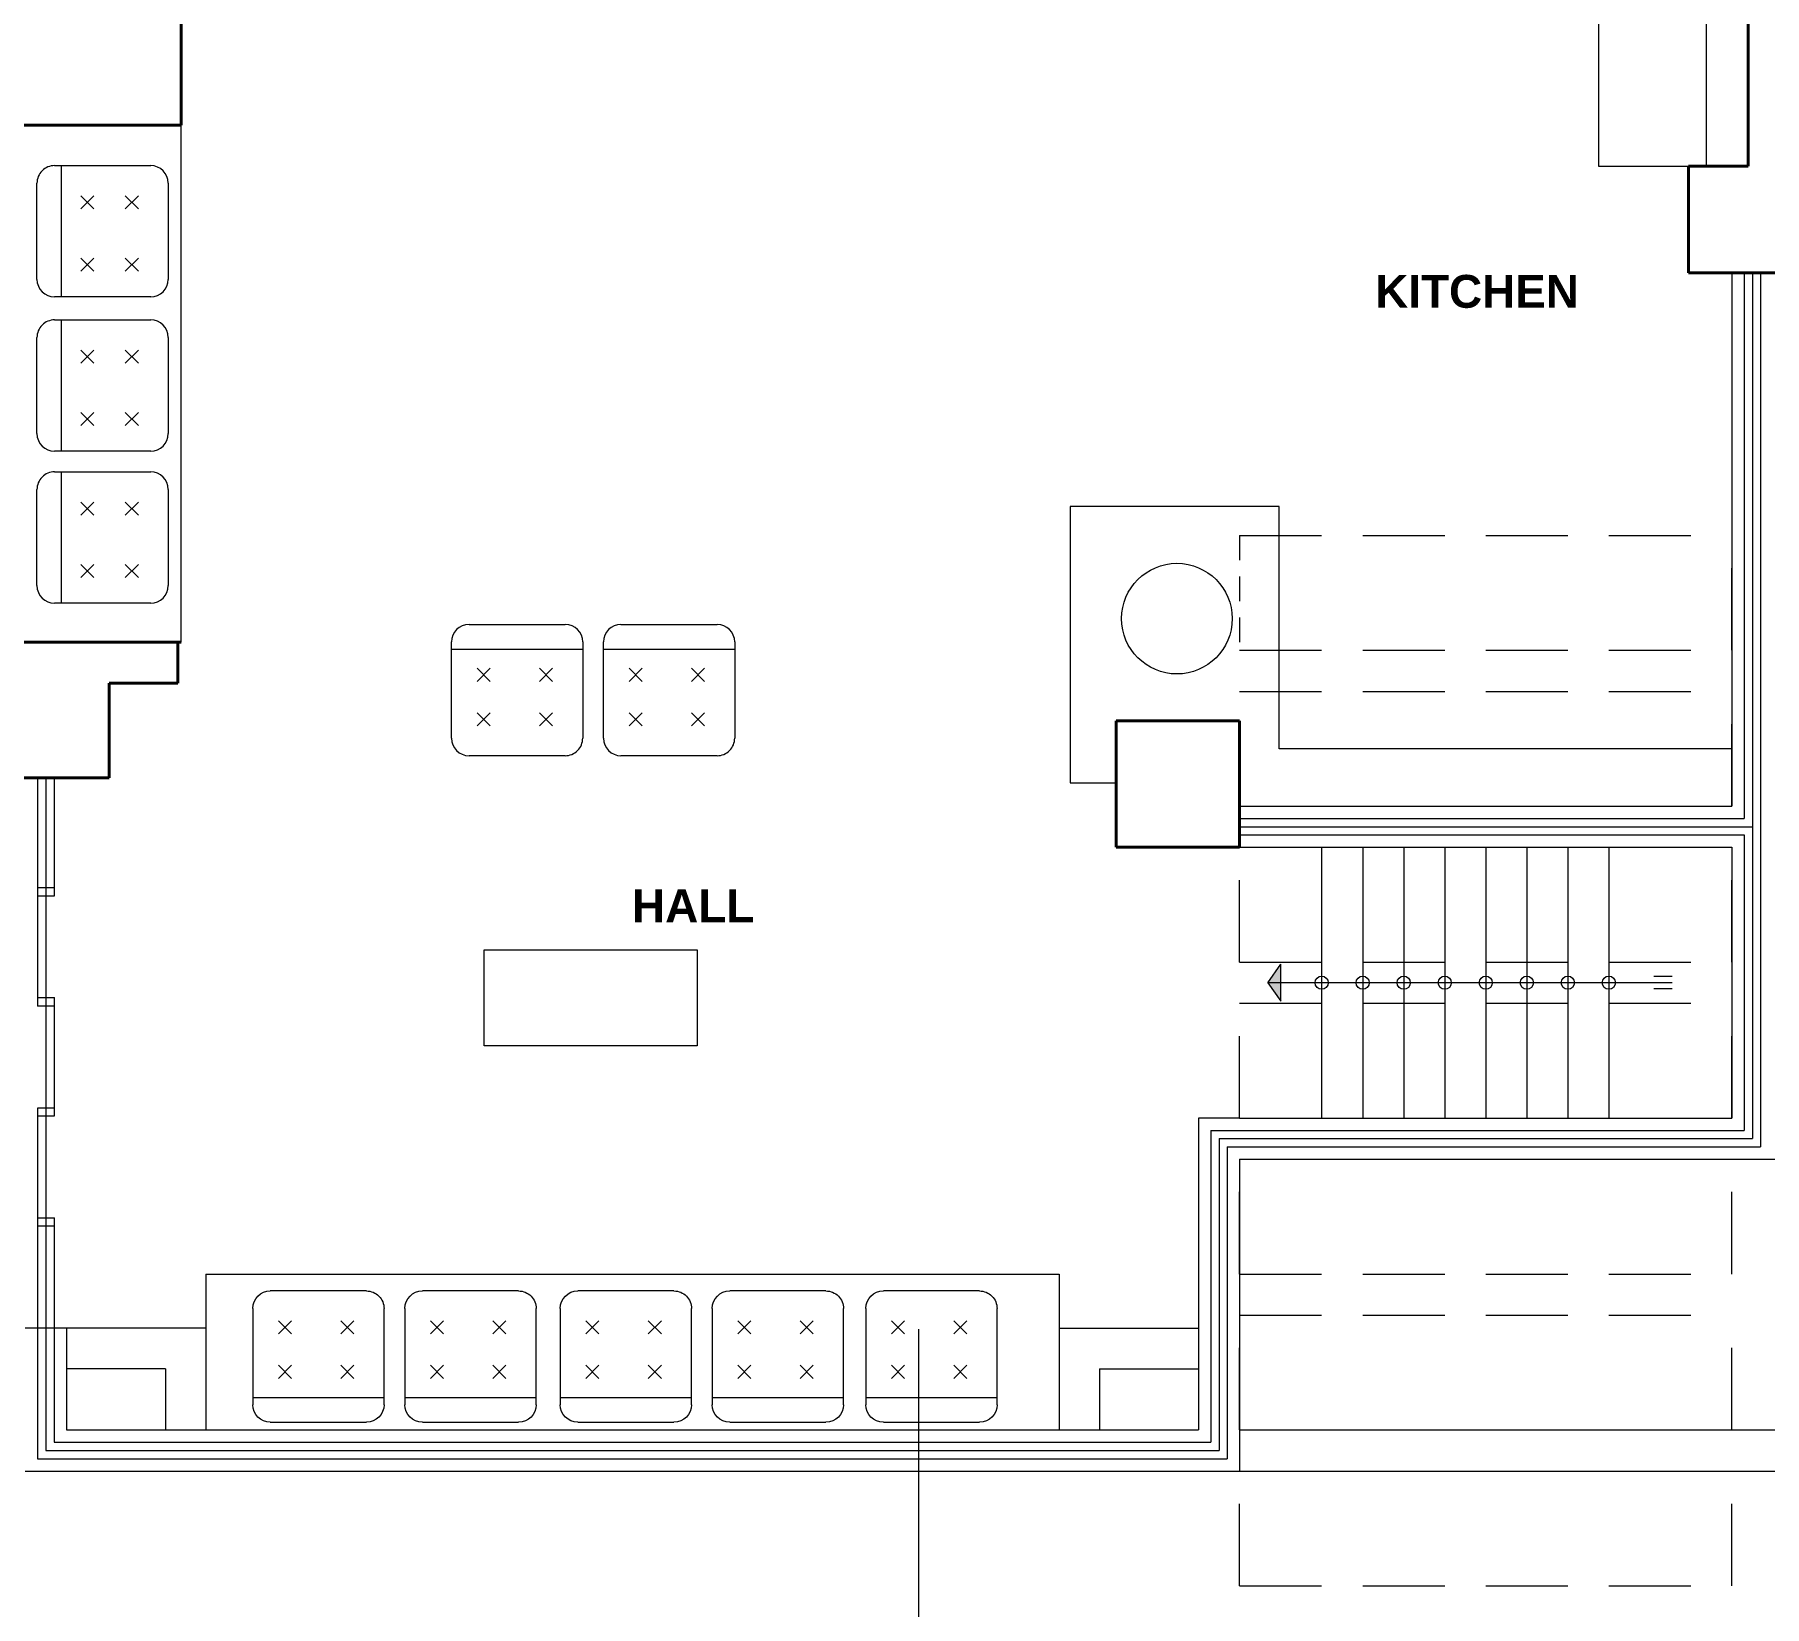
# Model space of a CAD drawing. Header units: metres. Extents: x 0 to 43.1, y 0 to 32.6.
# Drawn here: x 14.71 to 25.26, y 7.49 to 17.06 of the extents above; entities that cross this region are included whole.
import ezdxf

# ---------------------------------------------------------------- set-up
doc = ezdxf.new("R2010")
doc.units = ezdxf.units.M
doc.linetypes.add('DASHED', pattern=[0.75, 0.5, -0.25])
for name, color, linetype, lineweight in [('Ceco.NET 53', 254, 'Continuous', 9), ('doorswindows', 41, 'Continuous', 20), ('equipment', 40, 'Continuous', 15), ('names', 7, 'Continuous', 60), ('nivel', 30, 'Continuous', 13), ('projection', 134, 'DASHED', 9), ('texture', 253, 'Continuous', 9), ('topography', 132, 'Continuous', 15), ('wall high', 5, 'Continuous', 40), ('wall low', 140, 'Continuous', 20)]:
    doc.layers.add(name, color=color, linetype=linetype, lineweight=lineweight)
doc.styles.add('AMBIENTE', font='ARIALBD.TTF', dxfattribs={"height": 0.2})

# ---------------------------------------------------------------- blocks, each defined once
blk = doc.blocks.new('start')
at = {"ltscale": 0.3}
for p, q in [((-0.038, -0.001), (-0.038, 0.111)), ((0.038, -0.001), (0.038, 0.111))]:
    blk.add_line(p, q, dxfattribs=at)
blk = doc.blocks.new('arrow')
at = {"ltscale": 0.3}
blk.add_hatch(color=256, dxfattribs=at).paths.add_polyline_path([(-0.078, -0.113), (0, 0), (-0.078, 0.113)])
for p, q in [((0, 0), (-0.078, 0.113)), ((-0.078, 0.113), (-0.078, -0.113)), ((0, 0), (-0.078, -0.113))]:
    blk.add_line(p, q, dxfattribs=at)
blk = doc.blocks.new('MESACENTRO')
at = {"layer": 'equipment'}
for p, q in [((-0.5, 0), (0.5, 0)), ((-0.5, -0.45), (-0.5, 0)), ((0.5, 0), (0.5, -0.45)), ((0.5, -0.45), (-0.5, -0.45))]:
    blk.add_line(p, q, dxfattribs=at)
blk = doc.blocks.new('SOFA')
for p, q in [((-0.293, 0), (0.293, 0)), ((-0.4, -0.693), (-0.4, -0.107)), ((-0.4, -0.15), (0.4, -0.15)), ((0.4, -0.107), (0.4, -0.693)), ((-0.244, -0.267), (-0.164, -0.347)), ((-0.164, -0.267), (-0.244, -0.347)), ((0.136, -0.267), (0.216, -0.347)), ((0.216, -0.267), (0.136, -0.347)), ((-0.244, -0.538), (-0.164, -0.618)), ((-0.164, -0.538), (-0.244, -0.618)), ((0.136, -0.538), (0.216, -0.618)), ((0.216, -0.538), (0.136, -0.618)), ((0.293, -0.8), (-0.293, -0.8))]:
    blk.add_line(p, q)
for centre, start, end in [((-0.293, -0.107), 90, 180), ((0.293, -0.107), 0, 90), ((-0.293, -0.693), 180, 270), ((0.293, -0.693), 270, 0)]:
    blk.add_arc(centre, 0.107, start, end)

msp = doc.modelspace()

# ---------------------------------------------------------------- linework, layer by layer
at = {"layer": 'Ceco.NET 53', "ltscale": 0.3}
msp.add_line((20.101, 9.177), (20.101, 3.524), dxfattribs=at)
at = {"layer": 'doorswindows'}
for p, q in [((25.133, 15.613), (25.133, 12.288)), ((25.183, 15.613), (25.183, 10.338)), ((25.233, 15.613), (25.233, 10.288)), ((22.058, 12.288), (25.133, 12.288)), ((22.058, 12.238), (25.183, 12.238)), ((22.058, 12.188), (25.133, 12.188)), ((25.133, 12.188), (25.133, 10.388)), ((21.883, 10.388), (25.133, 10.388)), ((21.933, 10.338), (25.183, 10.338)), ((21.983, 10.288), (25.233, 10.288))]:
    msp.add_line(p, q, dxfattribs=at)
at = {"layer": 'doorswindows', "ltscale": 0.3}
for p, q in [((14.733, 12.536), (14.733, 11.145)), ((14.783, 12.536), (14.783, 9.183)), ((14.833, 12.536), (14.833, 11.815)), ((14.833, 11.865), (14.733, 11.865)), ((14.833, 11.815), (14.733, 11.815)), ((14.833, 11.195), (14.733, 11.195)), ((14.833, 11.195), (14.833, 10.474)), ((14.833, 11.145), (14.733, 11.145)), ((14.833, 10.524), (14.733, 10.524)), ((14.733, 10.524), (14.733, 9.183)), ((14.833, 10.474), (14.733, 10.474)), ((21.883, 10.388), (21.883, 8.488)), ((21.933, 10.338), (21.933, 8.438)), ((21.983, 10.288), (21.983, 8.388)), ((14.833, 9.854), (14.733, 9.854)), ((14.833, 9.854), (14.833, 9.183)), ((14.833, 9.804), (14.733, 9.804)), ((14.733, 9.183), (14.733, 8.388)), ((14.783, 9.183), (14.783, 8.438)), ((14.833, 9.183), (14.833, 8.488)), ((14.783, 8.438), (21.933, 8.438)), ((14.833, 8.488), (21.883, 8.488)), ((14.733, 8.388), (21.983, 8.388))]:
    msp.add_line(p, q, dxfattribs=at)
at = {"layer": 'doorswindows'}
for p in [(14.833, 11.865), (14.833, 11.195), (14.833, 10.524), (14.833, 9.854)]:
    msp.add_point(p, dxfattribs=at)
at = {"layer": 'equipment', "ltscale": 0.3}
for p, q in [((24.245, 17.885), (24.245, 16.263)), ((24.901, 17.885), (24.901, 16.263)), ((15.608, 13.363), (15.608, 16.513)), ((24.245, 16.263), (24.901, 16.263)), ((15.759, 9.513), (15.759, 9.183)), ((15.759, 9.513), (20.958, 9.513)), ((20.958, 9.513), (20.958, 9.183))]:
    msp.add_line(p, q, dxfattribs=at)
at = {"layer": 'nivel', "ltscale": 0.3}
for p, q in [((22.558, 12.113), (22.558, 10.463)), ((22.808, 12.113), (22.808, 10.463)), ((23.058, 12.113), (23.058, 10.463)), ((23.308, 12.113), (23.308, 10.463)), ((23.558, 12.113), (23.558, 10.463)), ((23.808, 12.113), (23.808, 10.463)), ((24.058, 12.113), (24.058, 10.463)), ((24.308, 12.113), (24.308, 10.463))]:
    msp.add_line(p, q, dxfattribs=at)
at = {"layer": 'projection'}
for p, q in [((22.058, 14.013), (25.058, 14.013)), ((25.058, 13.313), (25.058, 14.013)), ((22.058, 13.313), (25.058, 13.313)), ((22.058, 13.063), (25.058, 13.063)), ((22.058, 12.363), (22.058, 13.063)), ((25.058, 12.363), (25.058, 13.063)), ((22.058, 11.413), (22.058, 12.113)), ((25.058, 11.413), (25.058, 12.113)), ((22.058, 11.413), (25.058, 11.413)), ((25.058, 11.413), (25.058, 11.163)), ((22.058, 11.163), (25.058, 11.163)), ((22.058, 10.463), (22.058, 11.163)), ((25.058, 10.463), (25.058, 11.163)), ((22.058, 9.513), (22.058, 10.213)), ((25.058, 9.513), (25.058, 10.213)), ((22.058, 9.513), (25.058, 9.513)), ((22.058, 9.263), (25.058, 9.263)), ((22.058, 8.563), (22.058, 9.263)), ((25.058, 8.563), (25.058, 9.263)), ((22.058, 8.563), (25.058, 8.563)), ((22.058, 8.313), (25.058, 8.313)), ((22.058, 7.613), (22.058, 8.313)), ((25.058, 7.613), (25.058, 8.313)), ((22.058, 7.613), (25.058, 7.613))]:
    msp.add_line(p, q, dxfattribs=at)
at = {"layer": 'projection', "ltscale": 0.3}
msp.add_line((22.058, 14.013), (22.058, 13.313), dxfattribs=at)
at = {"layer": 'texture', "ltscale": 0.3}
msp.add_line((24.694, 11.288), (22.231, 11.288), dxfattribs=at)
for centre, radius in [((21.676, 13.506), 0.337), ((22.558, 11.288), 0.04), ((22.808, 11.288), 0.04), ((23.058, 11.288), 0.04), ((23.308, 11.288), 0.04), ((23.558, 11.288), 0.04), ((23.808, 11.288), 0.04), ((24.058, 11.288), 0.04), ((24.308, 11.288), 0.04)]:
    msp.add_circle(centre, radius, dxfattribs=at)
at = {"layer": 'topography', "ltscale": 0.3}
msp.add_line((14.908, 9.183), (14.658, 9.183), dxfattribs=at)
at = {"layer": 'wall high', "ltscale": 0.3}
for p, q in [((25.158, 18.513), (25.158, 16.263)), ((25.158, 16.263), (24.794, 16.263)), ((14.358, 13.363), (15.608, 13.363)), ((15.587, 13.113), (15.587, 13.363)), ((15.169, 12.536), (15.169, 13.113)), ((15.169, 13.113), (15.587, 13.113)), ((22.058, 12.883), (21.305, 12.883)), ((21.305, 12.883), (21.305, 12.113)), ((22.058, 12.113), (22.058, 12.883)), ((14.358, 12.536), (15.169, 12.536)), ((21.305, 12.113), (22.058, 12.113))]:
    msp.add_line(p, q, dxfattribs=at)
at = {"layer": 'wall high'}
for p, q in [((15.608, 17.413), (15.608, 16.513)), ((15.608, 16.513), (14.358, 16.513)), ((24.794, 16.263), (24.794, 15.613)), ((24.794, 15.613), (25.058, 15.613)), ((25.058, 15.613), (25.558, 15.613))]:
    msp.add_line(p, q, dxfattribs=at)
at = {"layer": 'wall low'}
for p, q in [((25.058, 15.613), (25.058, 12.363)), ((22.058, 12.363), (25.058, 12.363)), ((22.058, 12.113), (25.058, 12.113)), ((25.058, 12.113), (25.058, 10.463)), ((22.058, 10.463), (25.058, 10.463)), ((22.058, 10.213), (25.358, 10.213)), ((22.058, 8.563), (28.358, 8.563)), ((22.058, 8.313), (28.608, 8.313))]:
    msp.add_line(p, q, dxfattribs=at)
at = {"layer": 'wall low', "ltscale": 0.3}
for p, q in [((22.3, 14.19), (21.026, 14.19)), ((21.026, 14.19), (21.026, 12.505)), ((22.3, 12.713), (22.3, 14.19)), ((25.058, 12.713), (22.3, 12.713)), ((21.026, 12.505), (21.305, 12.505)), ((21.808, 10.463), (21.808, 9.183)), ((22.058, 10.463), (21.808, 10.463)), ((22.058, 10.213), (22.058, 8.313)), ((15.759, 9.183), (14.908, 9.183)), ((14.908, 9.183), (14.908, 8.563)), ((15.759, 9.183), (15.759, 8.563)), ((20.958, 9.183), (21.808, 9.183)), ((20.958, 9.183), (20.958, 8.563)), ((21.808, 9.183), (21.808, 8.563)), ((15.512, 8.936), (14.908, 8.936)), ((15.512, 8.936), (15.512, 8.563)), ((21.205, 8.936), (21.808, 8.936)), ((21.205, 8.936), (21.205, 8.563)), ((14.908, 8.563), (21.808, 8.563)), ((14.658, 8.313), (22.058, 8.313))]:
    msp.add_line(p, q, dxfattribs=at)

# ---------------------------------------------------------------- block references
at = {"layer": 'texture', "ltscale": 0.3}
for name, p, rotation in [('SOFA', (14.729, 15.866), 89.9999999999994), ('SOFA', (14.729, 14.926), 89.9999999999994), ('SOFA', (14.729, 14), 89.9999999999994), ('SOFA', (17.655, 13.471), 359.9999999999993), ('SOFA', (18.581, 13.471), 359.9999999999993), ('arrow', (22.231, 11.288), 180), ('start', (24.694, 11.288), 90)]:
    msp.add_blockref(name, p, dxfattribs=dict(at, rotation=rotation))
at = {"layer": 'texture', "ltscale": 0.3, "xscale": 1.298108647222879, "yscale": 1.298108647222879, "zscale": 1.298108647222879}
msp.add_blockref('MESACENTRO', (18.103, 11.488), dxfattribs=at)
at = {"layer": 'texture', "ltscale": 0.3, "xscale": -1, "rotation": 180.0000000000006}
for p in [(16.444, 8.61), (17.371, 8.61), (18.318, 8.61), (19.244, 8.61), (20.18, 8.61)]:
    msp.add_blockref('SOFA', p, dxfattribs=at)

# ---------------------------------------------------------------- texts
at = {"layer": 'names', "ltscale": 0.3, "char_height": 0.2, "width": 2.9472, "attachment_point": 2, "style": 'AMBIENTE'}
for s, insert in [('KITCHEN', (23.505, 15.6)), ('HALL', (18.728, 11.856))]:
    msp.add_mtext(s, dxfattribs=dict(at, insert=insert))

doc.saveas('drawing.dxf')
